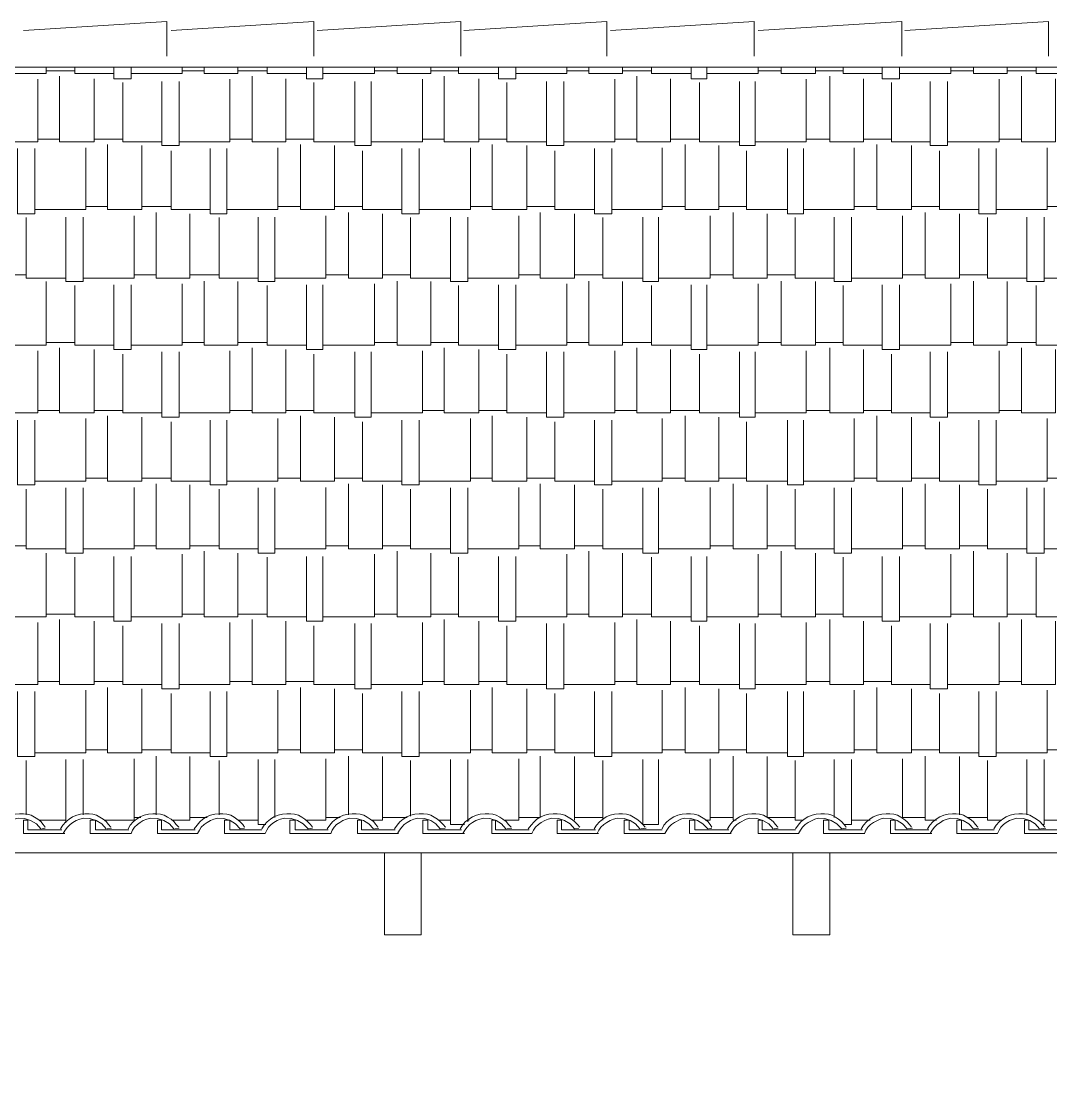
# Model space of a CAD drawing. Header units: millimetres. Extents: x 9030 to 20230, y 384 to 6944.
# Drawn here: x 11741 to 14006, y 4580 to 6944 of the extents above; entities that cross this region are included whole.
import ezdxf

# ---------------------------------------------------------------- set-up
doc = ezdxf.new("R2010")
doc.units = ezdxf.units.MM
doc.layers.add('A-ALV-___-___-EXI', color=250, linetype='Continuous', lineweight=25)
doc.layers.add('A-COB-___-___-EXI', color=250, linetype='Continuous', lineweight=25)

msp = doc.modelspace()

# ---------------------------------------------------------------- linework, layer by layer
at = {"layer": 'A-ALV-___-___-EXI', "color": 18, "lineweight": 9, "flags": 128}
msp.add_lwpolyline([(19178.4, 884.1), (19178.4, 5114.8), (19178.4, 6843.9), (9840.8, 6843.9)], dxfattribs=at)
at = {"layer": 'A-COB-___-___-EXI', "color": 18, "lineweight": 9}
for p, q in [((11795.3, 6835.4), (11858.8, 6835.4)), ((12094.8, 6835.4), (12143.5, 6835.4)), ((12217.5, 6835.4), (12282.1, 6835.4)), ((12518.1, 6835.4), (12567.8, 6835.4)), ((12641.9, 6835.4), (12703.2, 6835.4)), ((12941.3, 6835.4), (12990, 6835.4)), ((13064.1, 6835.4), (13127.6, 6835.4)), ((13362.5, 6835.4), (13413.3, 6835.4)), ((13488.4, 6835.4), (13549.8, 6835.4)), ((13786.8, 6835.4), (13836.6, 6835.4)), ((13910.7, 6835.4), (13974.1, 6835.4)), ((11777.3, 6685.1), (11824.9, 6685.1)), ((11901.1, 6685.1), (11964.6, 6685.1)), ((12199.5, 6685.1), (12249.3, 6685.1)), ((12323.3, 6685.1), (12384.7, 6685.1)), ((12623.9, 6685.1), (12671.5, 6685.1)), ((12747.7, 6685.1), (12809.1, 6685.1)), ((13047.2, 6685.1), (13095.8, 6685.1)), ((13169.9, 6685.1), (13233.4, 6685.1)), ((13468.3, 6685.1), (13520.2, 6685.1)), ((13594.2, 6685.1), (13655.6, 6685.1)), ((13892.7, 6685.1), (13942.4, 6685.1)), ((11883.1, 6537), (11930.8, 6537)), ((12005.9, 6537), (12070.4, 6537)), ((12305.4, 6537), (12355.1, 6537)), ((12430.2, 6537), (12491.6, 6537)), ((12729.7, 6537), (12777.3, 6537)), ((12853.5, 6537), (12914.9, 6537)), ((13150.9, 6537), (13201.7, 6537)), ((13275.7, 6537), (13337.1, 6537)), ((13574.1, 6537), (13623.9, 6537)), ((13700.1, 6537), (13761.4, 6537)), ((13998.5, 6537), (14048.2, 6537)), ((11689.5, 6386.7), (11751.9, 6386.7)), ((11989, 6386.7), (12037.6, 6386.7)), ((12111.7, 6386.7), (12176.3, 6386.7)), ((12411.2, 6386.7), (12460.9, 6386.7)), ((12536, 6386.7), (12597.4, 6386.7)), ((12835.5, 6386.7), (12883.1, 6386.7)), ((12958.3, 6386.7), (13020.7, 6386.7)), ((13256.7, 6386.7), (13307.5, 6386.7)), ((13382.6, 6386.7), (13444, 6386.7)), ((13680, 6386.7), (13729.7, 6386.7)), ((13805.9, 6386.7), (13867.3, 6386.7)), ((11795.3, 6237.5), (11858.8, 6237.5)), ((12094.8, 6237.5), (12143.5, 6237.5)), ((12217.5, 6237.5), (12282.1, 6237.5)), ((12518.1, 6237.5), (12567.8, 6237.5)), ((12641.9, 6237.5), (12703.2, 6237.5)), ((12941.3, 6237.5), (12990, 6237.5)), ((13064.1, 6237.5), (13127.6, 6237.5)), ((13362.5, 6237.5), (13413.3, 6237.5)), ((13488.4, 6237.5), (13549.8, 6237.5)), ((13786.8, 6237.5), (13836.6, 6237.5)), ((13910.7, 6237.5), (13974.1, 6237.5)), ((11777.3, 6088.3), (11824.9, 6088.3)), ((11901.1, 6088.3), (11964.6, 6088.3)), ((12199.5, 6088.3), (12249.3, 6088.3)), ((12323.3, 6088.3), (12384.7, 6088.3)), ((12623.9, 6088.3), (12671.5, 6088.3)), ((12747.7, 6088.3), (12809.1, 6088.3)), ((13047.2, 6088.3), (13095.8, 6088.3)), ((13169.9, 6088.3), (13233.4, 6088.3)), ((13468.3, 6088.3), (13520.2, 6088.3)), ((13594.2, 6088.3), (13655.6, 6088.3)), ((13892.7, 6088.3), (13942.4, 6088.3)), ((11883.1, 5939.1), (11930.8, 5939.1)), ((12005.9, 5939.1), (12070.4, 5939.1)), ((12305.4, 5939.1), (12355.1, 5939.1)), ((12430.2, 5939.1), (12491.6, 5939.1)), ((12729.7, 5939.1), (12777.3, 5939.1)), ((12853.5, 5939.1), (12914.9, 5939.1)), ((13150.9, 5939.1), (13201.7, 5939.1)), ((13275.7, 5939.1), (13337.1, 5939.1)), ((13574.1, 5939.1), (13623.9, 5939.1)), ((13700.1, 5939.1), (13761.4, 5939.1)), ((13998.5, 5939.1), (14048.2, 5939.1)), ((11689.5, 5789.9), (11751.9, 5789.9)), ((11989, 5789.9), (12037.6, 5789.9)), ((12111.7, 5789.9), (12176.3, 5789.9)), ((12411.2, 5789.9), (12460.9, 5789.9)), ((12536, 5789.9), (12597.4, 5789.9)), ((12835.5, 5789.9), (12883.1, 5789.9)), ((12958.3, 5789.9), (13020.7, 5789.9)), ((13256.7, 5789.9), (13307.5, 5789.9)), ((13382.6, 5789.9), (13444, 5789.9)), ((13680, 5789.9), (13729.7, 5789.9)), ((13805.9, 5789.9), (13867.3, 5789.9)), ((11795.3, 5639.6), (11858.8, 5639.6)), ((12094.8, 5639.6), (12143.5, 5639.6)), ((12217.5, 5639.6), (12282.1, 5639.6)), ((12518.1, 5639.6), (12567.8, 5639.6)), ((12641.9, 5639.6), (12703.2, 5639.6)), ((12941.3, 5639.6), (12990, 5639.6)), ((13064.1, 5639.6), (13127.6, 5639.6)), ((13362.5, 5639.6), (13413.3, 5639.6)), ((13488.4, 5639.6), (13549.8, 5639.6)), ((13786.8, 5639.6), (13836.6, 5639.6)), ((13910.7, 5639.6), (13974.1, 5639.6)), ((11777.3, 5491.5), (11824.9, 5491.5)), ((11901.1, 5491.5), (11964.6, 5491.5)), ((12199.5, 5491.5), (12249.3, 5491.5)), ((12323.3, 5491.5), (12384.7, 5491.5)), ((12623.9, 5491.5), (12671.5, 5491.5)), ((12747.7, 5491.5), (12809.1, 5491.5)), ((13047.2, 5491.5), (13095.8, 5491.5)), ((13169.9, 5491.5), (13233.4, 5491.5)), ((13468.3, 5491.5), (13520.2, 5491.5)), ((13594.2, 5491.5), (13655.6, 5491.5)), ((13892.7, 5491.5), (13942.4, 5491.5)), ((11838.7, 5180.4), (11838.7, 5320)), ((11876.8, 5198.4), (11876.8, 5320)), ((11883.1, 5341.2), (11930.8, 5341.2)), ((12005.9, 5341.2), (12070.4, 5341.2)), ((12037.6, 5198.4), (12037.6, 5327.5)), ((12299, 5192), (12299, 5320)), ((12305.4, 5341.2), (12355.1, 5341.2)), ((12430.2, 5341.2), (12491.6, 5341.2)), ((12460.9, 5198.4), (12460.9, 5327.5)), ((12723.3, 5182.5), (12723.3, 5320)), ((12729.7, 5341.2), (12777.3, 5341.2)), ((12853.5, 5341.2), (12914.9, 5341.2)), ((12958.3, 5186.7), (12958.3, 5326.4)), ((13150.9, 5341.2), (13201.7, 5341.2)), ((13275.7, 5341.2), (13337.1, 5341.2)), ((13382.6, 5192), (13382.6, 5326.4)), ((13529.7, 5192), (13529.7, 5320)), ((13574.1, 5341.2), (13623.9, 5341.2)), ((13680, 5190.9), (13680, 5321.1)), ((13700.1, 5341.2), (13761.4, 5341.2)), ((13805.9, 5198.4), (13805.9, 5326.4)), ((13954, 5198.4), (13954, 5320)), ((13998.5, 5341.2), (14048.2, 5341.2)), ((11751.9, 5198.4), (11751.9, 5317.9)), ((12176.3, 5198.4), (12176.3, 5317.9)), ((12597.4, 5195.2), (12597.4, 5317.9)), ((13020.7, 5186.7), (13020.7, 5317.9)), ((11780.5, 5186.7), (11838.7, 5186.7)), ((11989, 5192), (12003.8, 5192)), ((12111.7, 5192), (12149.8, 5192)), ((12217.5, 5186.7), (12262, 5186.7)), ((12411.2, 5192), (12442.9, 5192)), ((12536, 5192), (12590, 5192)), ((12658.8, 5186.7), (12685.3, 5186.7)), ((12723.3, 5186.7), (12726.5, 5186.7)), ((12958.3, 5192), (13020.7, 5192)), ((13256.7, 5192), (13307.5, 5192)), ((13383.7, 5192), (13444, 5192)), ((13567.8, 5186.7), (13609.1, 5186.7)), ((13680, 5192), (13729.7, 5192)), ((13824.9, 5192), (13867.3, 5192)), ((13992.1, 5186.7), (14050.3, 5186.7))]:
    msp.add_line(p, q, dxfattribs=at)
at = {"layer": 'A-COB-___-___-EXI', "color": 28, "lineweight": 15}
for p, q in [((11785.8, 5167.7), (11793.2, 5168.7)), ((11929.7, 5167.7), (11939.2, 5168.7)), ((12078.9, 5167.7), (12088.4, 5168.7)), ((12373.1, 5167.7), (12381.6, 5168.7)), ((12518.1, 5167.7), (12527.6, 5168.7)), ((12809.1, 5167.7), (12820.7, 5168.7)), ((13104.3, 5167.7), (13115.9, 5168.7)), ((13253.5, 5167.7), (13260.9, 5168.7)), ((13397.4, 5167.7), (13406.9, 5168.7)), ((13544.5, 5167.7), (13556.2, 5168.7)), ((13691.6, 5167.7), (13702.2, 5168.7)), ((13837.6, 5167.7), (13848.2, 5168.7)), ((13983.7, 5167.7), (13995.3, 5168.7))]:
    msp.add_line(p, q, dxfattribs=at)
at = {"layer": 'A-COB-___-___-EXI', "color": 18, "lineweight": 9, "flags": 128}
for points in [[(12060.9, 6868.2), (12060.9, 6944.4), (11745.6, 6924.3)], [(12384.7, 6868.2), (12384.7, 6944.4), (12070.4, 6924.3)], [(12708.5, 6868.2), (12708.5, 6944.4), (12392.1, 6924.3)], [(13029.2, 6868.2), (13029.2, 6944.4), (12714.9, 6924.3)], [(13354, 6868.2), (13354, 6944.4), (13037.6, 6924.3)], [(13678.9, 6868.2), (13678.9, 6944.4), (13362.5, 6924.3)], [(14001.7, 6868.2), (14001.7, 6944.4), (13685.3, 6924.3)], [(11719.1, 6843.9), (11719.1, 6830.1), (11795.3, 6830.1), (11795.3, 6843.9)], [(11858.8, 6843.9), (11858.8, 6830.1), (11944.5, 6830.1)], [(11944.5, 6843.9), (11944.5, 6818.5), (11982.6, 6818.5), (11982.6, 6843.9)], [(11982.6, 6830.1), (12094.8, 6830.1), (12094.8, 6843.9)], [(12143.5, 6843.9), (12143.5, 6830.1), (12217.5, 6830.1), (12217.5, 6843.9)], [(12282.1, 6843.9), (12282.1, 6830.1), (12368.9, 6830.1)], [(12368.9, 6843.9), (12368.9, 6818.5), (12404.8, 6818.5), (12404.8, 6843.9)], [(12404.8, 6830.1), (12518.1, 6830.1), (12518.1, 6843.9)], [(12567.8, 6843.9), (12567.8, 6830.1), (12641.9, 6830.1), (12641.9, 6843.9)], [(12703.2, 6843.9), (12703.2, 6830.1), (12791.1, 6830.1)], [(12791.1, 6843.9), (12791.1, 6818.5), (12829.2, 6818.5), (12829.2, 6843.9)], [(12829.2, 6830.1), (12941.3, 6830.1), (12941.3, 6843.9)], [(12990, 6843.9), (12990, 6830.1), (13064.1, 6830.1), (13064.1, 6843.9)], [(13127.6, 6843.9), (13127.6, 6830.1), (13215.4, 6830.1)], [(13215.4, 6843.9), (13215.4, 6818.5), (13249.3, 6818.5), (13249.3, 6843.9)], [(13249.3, 6830.1), (13362.5, 6830.1), (13362.5, 6843.9)], [(13413.3, 6843.9), (13413.3, 6830.1), (13488.4, 6830.1), (13488.4, 6843.9)], [(13549.8, 6843.9), (13549.8, 6830.1), (13635.5, 6830.1)], [(13635.5, 6843.9), (13635.5, 6818.5), (13673.6, 6818.5), (13673.6, 6843.9)], [(13673.6, 6830.1), (13786.8, 6830.1), (13786.8, 6843.9)], [(13836.6, 6843.9), (13836.6, 6830.1), (13910.7, 6830.1), (13910.7, 6843.9)], [(13974.1, 6843.9), (13974.1, 6830.1), (14059.9, 6830.1)], [(11664.1, 6679.8), (11777.3, 6679.8), (11777.3, 6817.4)], [(11824.9, 6823.7), (11824.9, 6679.8), (11901.1, 6679.8), (11901.1, 6818.5)], [(11964.6, 6810), (11964.6, 6679.8), (12050.3, 6679.8)], [(12050.3, 6812.1), (12050.3, 6671.4), (12088.4, 6671.4), (12088.4, 6812.1)], [(12088.4, 6679.8), (12199.5, 6679.8), (12199.5, 6817.4)], [(12249.3, 6823.7), (12249.3, 6679.8), (12323.3, 6679.8), (12323.3, 6818.5)], [(12384.7, 6810), (12384.7, 6679.8), (12474.7, 6679.8)], [(12474.7, 6812.1), (12474.7, 6671.4), (12510.7, 6671.4), (12510.7, 6812.1)], [(12510.7, 6679.8), (12623.9, 6679.8), (12623.9, 6817.4)], [(12671.5, 6823.7), (12671.5, 6679.8), (12747.7, 6679.8), (12747.7, 6818.5)], [(12809.1, 6810), (12809.1, 6679.8), (12896.9, 6679.8)], [(12896.9, 6812.1), (12896.9, 6671.4), (12935, 6671.4), (12935, 6812.1)], [(12935, 6679.8), (13047.2, 6679.8), (13047.2, 6817.4)], [(13095.8, 6823.7), (13095.8, 6679.8), (13169.9, 6679.8), (13169.9, 6818.5)], [(13233.4, 6810), (13233.4, 6679.8), (13321.2, 6679.8)], [(13321.2, 6812.1), (13321.2, 6671.4), (13356.2, 6671.4), (13356.2, 6812.1)], [(13356.2, 6679.8), (13468.3, 6679.8), (13468.3, 6817.4)], [(13520.2, 6823.7), (13520.2, 6679.8), (13594.2, 6679.8), (13594.2, 6818.5)], [(13655.6, 6810), (13655.6, 6679.8), (13741.3, 6679.8)], [(13741.3, 6812.1), (13741.3, 6671.4), (13779.4, 6671.4), (13779.4, 6812.1)], [(13779.4, 6679.8), (13892.7, 6679.8), (13892.7, 6817.4)], [(13942.4, 6823.7), (13942.4, 6679.8), (14016.5, 6679.8), (14016.5, 6818.5)], [(11930.8, 6673.5), (11930.8, 6530.6), (12005.9, 6530.6), (12005.9, 6671.4)], [(12355.1, 6673.5), (12355.1, 6530.6), (12430.2, 6530.6), (12430.2, 6671.4)], [(12777.3, 6673.5), (12777.3, 6530.6), (12853.5, 6530.6), (12853.5, 6671.4)], [(13201.7, 6673.5), (13201.7, 6530.6), (13275.7, 6530.6), (13275.7, 6671.4)], [(13623.9, 6673.5), (13623.9, 6530.6), (13700.1, 6530.6), (13700.1, 6671.4)], [(11732.9, 6665), (11732.9, 6521.1), (11771, 6521.1), (11771, 6665)], [(11771, 6530.6), (11883.1, 6530.6), (11883.1, 6666.1)], [(12070.4, 6659.7), (12070.4, 6530.6), (12156.2, 6530.6)], [(12156.2, 6665), (12156.2, 6521.1), (12193.2, 6521.1), (12193.2, 6665)], [(12193.2, 6530.6), (12305.4, 6530.6), (12305.4, 6666.1)], [(12491.6, 6659.7), (12491.6, 6530.6), (12578.4, 6530.6)], [(12578.4, 6665), (12578.4, 6521.1), (12616.5, 6521.1), (12616.5, 6665)], [(12616.5, 6530.6), (12729.7, 6530.6), (12729.7, 6666.1)], [(12914.9, 6659.7), (12914.9, 6530.6), (13002.7, 6530.6)], [(13002.7, 6665), (13002.7, 6521.1), (13040.8, 6521.1), (13040.8, 6665)], [(13040.8, 6530.6), (13150.9, 6530.6), (13150.9, 6666.1)], [(13337.1, 6659.7), (13337.1, 6530.6), (13427.1, 6530.6)], [(13427.1, 6665), (13427.1, 6521.1), (13462, 6521.1), (13462, 6665)], [(13462, 6530.6), (13574.1, 6530.6), (13574.1, 6666.1)], [(13761.4, 6659.7), (13761.4, 6530.6), (13848.2, 6530.6)], [(13848.2, 6665), (13848.2, 6521.1), (13886.3, 6521.1), (13886.3, 6665)], [(13886.3, 6530.6), (13998.5, 6530.6), (13998.5, 6666.1)], [(11751.9, 6512.6), (11751.9, 6379.3), (11838.7, 6379.3)], [(11838.7, 6513.7), (11838.7, 6371.9), (11876.8, 6371.9), (11876.8, 6513.7)], [(11876.8, 6379.3), (11989, 6379.3), (11989, 6516.9)], [(12037.6, 6524.3), (12037.6, 6379.3), (12111.7, 6379.3), (12111.7, 6521.1)], [(12176.3, 6512.6), (12176.3, 6379.3), (12262, 6379.3)], [(12262, 6513.7), (12262, 6371.9), (12299, 6371.9), (12299, 6513.7)], [(12299, 6379.3), (12411.2, 6379.3), (12411.2, 6516.9)], [(12460.9, 6524.3), (12460.9, 6379.3), (12536, 6379.3), (12536, 6521.1)], [(12597.4, 6512.6), (12597.4, 6379.3), (12685.3, 6379.3)], [(12685.3, 6513.7), (12685.3, 6371.9), (12723.3, 6371.9), (12723.3, 6513.7)], [(12723.3, 6379.3), (12835.5, 6379.3), (12835.5, 6516.9)], [(12883.1, 6524.3), (12883.1, 6379.3), (12958.3, 6379.3), (12958.3, 6521.1)], [(13020.7, 6512.6), (13020.7, 6379.3), (13108.5, 6379.3)], [(13108.5, 6513.7), (13108.5, 6371.9), (13143.5, 6371.9), (13143.5, 6513.7)], [(13143.5, 6379.3), (13256.7, 6379.3), (13256.7, 6516.9)], [(13307.5, 6524.3), (13307.5, 6379.3), (13382.6, 6379.3), (13382.6, 6521.1)], [(13444, 6512.6), (13444, 6379.3), (13529.7, 6379.3)], [(13529.7, 6513.7), (13529.7, 6371.9), (13567.8, 6371.9), (13567.8, 6513.7)], [(13567.8, 6379.3), (13680, 6379.3), (13680, 6516.9)], [(13729.7, 6524.3), (13729.7, 6379.3), (13805.9, 6379.3), (13805.9, 6521.1)], [(13867.3, 6512.6), (13867.3, 6379.3), (13954, 6379.3)], [(13954, 6513.7), (13954, 6371.9), (13992.1, 6371.9), (13992.1, 6513.7)], [(13992.1, 6379.3), (14103.2, 6379.3), (14103.2, 6516.9)], [(11719.1, 6373), (11719.1, 6232.2), (11795.3, 6232.2), (11795.3, 6371.9)], [(11858.8, 6363.4), (11858.8, 6232.2), (11944.5, 6232.2)], [(11944.5, 6364.5), (11944.5, 6222.7), (11982.6, 6222.7), (11982.6, 6364.5)], [(11982.6, 6232.2), (12094.8, 6232.2), (12094.8, 6366.6)], [(12143.5, 6373), (12143.5, 6232.2), (12217.5, 6232.2), (12217.5, 6371.9)], [(12282.1, 6363.4), (12282.1, 6232.2), (12368.9, 6232.2)], [(12368.9, 6364.5), (12368.9, 6222.7), (12404.8, 6222.7), (12404.8, 6364.5)], [(12404.8, 6232.2), (12518.1, 6232.2), (12518.1, 6366.6)], [(12567.8, 6373), (12567.8, 6232.2), (12641.9, 6232.2), (12641.9, 6371.9)], [(12703.2, 6363.4), (12703.2, 6232.2), (12791.1, 6232.2)], [(12791.1, 6364.5), (12791.1, 6222.7), (12829.2, 6222.7), (12829.2, 6364.5)], [(12829.2, 6232.2), (12941.3, 6232.2), (12941.3, 6366.6)], [(12990, 6373), (12990, 6232.2), (13064.1, 6232.2), (13064.1, 6371.9)], [(13127.6, 6363.4), (13127.6, 6232.2), (13215.4, 6232.2)], [(13215.4, 6364.5), (13215.4, 6222.7), (13249.3, 6222.7), (13249.3, 6364.5)], [(13249.3, 6232.2), (13362.5, 6232.2), (13362.5, 6366.6)], [(13413.3, 6373), (13413.3, 6232.2), (13488.4, 6232.2), (13488.4, 6371.9)], [(13549.8, 6363.4), (13549.8, 6232.2), (13635.5, 6232.2)], [(13635.5, 6364.5), (13635.5, 6222.7), (13673.6, 6222.7), (13673.6, 6364.5)], [(13673.6, 6232.2), (13786.8, 6232.2), (13786.8, 6366.6)], [(13836.6, 6373), (13836.6, 6232.2), (13910.7, 6232.2), (13910.7, 6371.9)], [(13974.1, 6363.4), (13974.1, 6232.2), (14059.9, 6232.2)], [(11664.1, 6083), (11777.3, 6083), (11777.3, 6219.5)], [(11824.9, 6225.9), (11824.9, 6083), (11901.1, 6083), (11901.1, 6222.7)], [(12050.3, 6217.4), (12050.3, 6073.5), (12088.4, 6073.5), (12088.4, 6217.4)], [(12088.4, 6083), (12199.5, 6083), (12199.5, 6219.5)], [(12249.3, 6225.9), (12249.3, 6083), (12323.3, 6083), (12323.3, 6222.7)], [(12474.7, 6217.4), (12474.7, 6073.5), (12510.7, 6073.5), (12510.7, 6217.4)], [(12510.7, 6083), (12623.9, 6083), (12623.9, 6219.5)], [(12671.5, 6225.9), (12671.5, 6083), (12747.7, 6083), (12747.7, 6222.7)], [(12896.9, 6217.4), (12896.9, 6073.5), (12935, 6073.5), (12935, 6217.4)], [(12935, 6083), (13047.2, 6083), (13047.2, 6219.5)], [(13095.8, 6225.9), (13095.8, 6083), (13169.9, 6083), (13169.9, 6222.7)], [(13321.2, 6217.4), (13321.2, 6073.5), (13356.2, 6073.5), (13356.2, 6217.4)], [(13356.2, 6083), (13468.3, 6083), (13468.3, 6219.5)], [(13520.2, 6225.9), (13520.2, 6083), (13594.2, 6083), (13594.2, 6222.7)], [(13741.3, 6217.4), (13741.3, 6073.5), (13779.4, 6073.5), (13779.4, 6217.4)], [(13779.4, 6083), (13892.7, 6083), (13892.7, 6219.5)], [(13942.4, 6225.9), (13942.4, 6083), (14016.5, 6083), (14016.5, 6222.7)], [(11964.6, 6212.1), (11964.6, 6083), (12050.3, 6083)], [(12384.7, 6212.1), (12384.7, 6083), (12474.7, 6083)], [(12809.1, 6212.1), (12809.1, 6083), (12896.9, 6083)], [(13233.4, 6212.1), (13233.4, 6083), (13321.2, 6083)], [(13655.6, 6212.1), (13655.6, 6083), (13741.3, 6083)], [(11930.8, 6076.7), (11930.8, 5932.7), (12005.9, 5932.7), (12005.9, 6073.5)], [(12355.1, 6076.7), (12355.1, 5932.7), (12430.2, 5932.7), (12430.2, 6073.5)], [(12777.3, 6076.7), (12777.3, 5932.7), (12853.5, 5932.7), (12853.5, 6073.5)], [(13201.7, 6076.7), (13201.7, 5932.7), (13275.7, 5932.7), (13275.7, 6073.5)], [(13623.9, 6076.7), (13623.9, 5932.7), (13700.1, 5932.7), (13700.1, 6073.5)], [(11732.9, 6067.1), (11732.9, 5924.3), (11771, 5924.3), (11771, 6067.1)], [(11771, 5932.7), (11883.1, 5932.7), (11883.1, 6070.3)], [(12070.4, 6062.9), (12070.4, 5932.7), (12156.2, 5932.7)], [(12156.2, 6067.1), (12156.2, 5924.3), (12193.2, 5924.3), (12193.2, 6067.1)], [(12193.2, 5932.7), (12305.4, 5932.7), (12305.4, 6070.3)], [(12491.6, 6062.9), (12491.6, 5932.7), (12578.4, 5932.7)], [(12578.4, 6067.1), (12578.4, 5924.3), (12616.5, 5924.3), (12616.5, 6067.1)], [(12616.5, 5932.7), (12729.7, 5932.7), (12729.7, 6070.3)], [(12914.9, 6062.9), (12914.9, 5932.7), (13002.7, 5932.7)], [(13002.7, 6067.1), (13002.7, 5924.3), (13040.8, 5924.3), (13040.8, 6067.1)], [(13040.8, 5932.7), (13150.9, 5932.7), (13150.9, 6070.3)], [(13337.1, 6062.9), (13337.1, 5932.7), (13427.1, 5932.7)], [(13427.1, 6067.1), (13427.1, 5924.3), (13462, 5924.3), (13462, 6067.1)], [(13462, 5932.7), (13574.1, 5932.7), (13574.1, 6070.3)], [(13761.4, 6062.9), (13761.4, 5932.7), (13848.2, 5932.7)], [(13848.2, 6067.1), (13848.2, 5924.3), (13886.3, 5924.3), (13886.3, 6067.1)], [(13886.3, 5932.7), (13998.5, 5932.7), (13998.5, 6070.3)], [(11751.9, 5914.8), (11751.9, 5783.5), (11838.7, 5783.5)], [(11838.7, 5917.9), (11838.7, 5774), (11876.8, 5774), (11876.8, 5917.9)], [(11876.8, 5783.5), (11989, 5783.5), (11989, 5919)], [(12037.6, 5926.4), (12037.6, 5783.5), (12111.7, 5783.5), (12111.7, 5924.3)], [(12176.3, 5914.8), (12176.3, 5783.5), (12262, 5783.5)], [(12262, 5917.9), (12262, 5774), (12299, 5774), (12299, 5917.9)], [(12299, 5783.5), (12411.2, 5783.5), (12411.2, 5919)], [(12460.9, 5926.4), (12460.9, 5783.5), (12536, 5783.5), (12536, 5924.3)], [(12597.4, 5914.8), (12597.4, 5783.5), (12685.3, 5783.5)], [(12685.3, 5917.9), (12685.3, 5774), (12723.3, 5774), (12723.3, 5917.9)], [(12723.3, 5783.5), (12835.5, 5783.5), (12835.5, 5919)], [(12883.1, 5926.4), (12883.1, 5783.5), (12958.3, 5783.5), (12958.3, 5924.3)], [(13020.7, 5914.8), (13020.7, 5783.5), (13108.5, 5783.5)], [(13108.5, 5917.9), (13108.5, 5774), (13143.5, 5774), (13143.5, 5917.9)], [(13143.5, 5783.5), (13256.7, 5783.5), (13256.7, 5919)], [(13307.5, 5926.4), (13307.5, 5783.5), (13382.6, 5783.5), (13382.6, 5924.3)], [(13444, 5914.8), (13444, 5783.5), (13529.7, 5783.5)], [(13529.7, 5917.9), (13529.7, 5774), (13567.8, 5774), (13567.8, 5917.9)], [(13567.8, 5783.5), (13680, 5783.5), (13680, 5919)], [(13729.7, 5926.4), (13729.7, 5783.5), (13805.9, 5783.5), (13805.9, 5924.3)], [(13867.3, 5914.8), (13867.3, 5783.5), (13954, 5783.5)], [(13954, 5917.9), (13954, 5774), (13992.1, 5774), (13992.1, 5917.9)], [(13992.1, 5783.5), (14103.2, 5783.5), (14103.2, 5919)], [(11719.1, 5778.2), (11719.1, 5634.3), (11795.3, 5634.3), (11795.3, 5774)], [(11982.6, 5634.3), (12094.8, 5634.3), (12094.8, 5771.9)], [(12143.5, 5778.2), (12143.5, 5634.3), (12217.5, 5634.3), (12217.5, 5774)], [(12404.8, 5634.3), (12518.1, 5634.3), (12518.1, 5771.9)], [(12567.8, 5778.2), (12567.8, 5634.3), (12641.9, 5634.3), (12641.9, 5774)], [(12829.2, 5634.3), (12941.3, 5634.3), (12941.3, 5771.9)], [(12990, 5778.2), (12990, 5634.3), (13064.1, 5634.3), (13064.1, 5774)], [(13249.3, 5634.3), (13362.5, 5634.3), (13362.5, 5771.9)], [(13413.3, 5778.2), (13413.3, 5634.3), (13488.4, 5634.3), (13488.4, 5774)], [(13673.6, 5634.3), (13786.8, 5634.3), (13786.8, 5771.9)], [(13836.6, 5778.2), (13836.6, 5634.3), (13910.7, 5634.3), (13910.7, 5774)], [(11858.8, 5765.5), (11858.8, 5634.3), (11944.5, 5634.3)], [(11944.5, 5766.6), (11944.5, 5624.8), (11982.6, 5624.8), (11982.6, 5766.6)], [(12282.1, 5765.5), (12282.1, 5634.3), (12368.9, 5634.3)], [(12368.9, 5766.6), (12368.9, 5624.8), (12404.8, 5624.8), (12404.8, 5766.6)], [(12703.2, 5765.5), (12703.2, 5634.3), (12791.1, 5634.3)], [(12791.1, 5766.6), (12791.1, 5624.8), (12829.2, 5624.8), (12829.2, 5766.6)], [(13127.6, 5765.5), (13127.6, 5634.3), (13215.4, 5634.3)], [(13215.4, 5766.6), (13215.4, 5624.8), (13249.3, 5624.8), (13249.3, 5766.6)], [(13549.8, 5765.5), (13549.8, 5634.3), (13635.5, 5634.3)], [(13635.5, 5766.6), (13635.5, 5624.8), (13673.6, 5624.8), (13673.6, 5766.6)], [(13974.1, 5765.5), (13974.1, 5634.3), (14059.9, 5634.3)], [(11824.9, 5628), (11824.9, 5485.1), (11901.1, 5485.1), (11901.1, 5624.8)], [(12249.3, 5628), (12249.3, 5485.1), (12323.3, 5485.1), (12323.3, 5624.8)], [(12671.5, 5628), (12671.5, 5485.1), (12747.7, 5485.1), (12747.7, 5624.8)], [(13095.8, 5628), (13095.8, 5485.1), (13169.9, 5485.1), (13169.9, 5624.8)], [(13520.2, 5628), (13520.2, 5485.1), (13594.2, 5485.1), (13594.2, 5624.8)], [(13942.4, 5628), (13942.4, 5485.1), (14016.5, 5485.1), (14016.5, 5624.8)], [(11664.1, 5485.1), (11777.3, 5485.1), (11777.3, 5621.6)], [(11964.6, 5614.2), (11964.6, 5485.1), (12050.3, 5485.1)], [(12050.3, 5619.5), (12050.3, 5475.6), (12088.4, 5475.6), (12088.4, 5619.5)], [(12088.4, 5485.1), (12199.5, 5485.1), (12199.5, 5621.6)], [(12384.7, 5614.2), (12384.7, 5485.1), (12474.7, 5485.1)], [(12474.7, 5619.5), (12474.7, 5475.6), (12510.7, 5475.6), (12510.7, 5619.5)], [(12510.7, 5485.1), (12623.9, 5485.1), (12623.9, 5621.6)], [(12809.1, 5614.2), (12809.1, 5485.1), (12896.9, 5485.1)], [(12896.9, 5619.5), (12896.9, 5475.6), (12935, 5475.6), (12935, 5619.5)], [(12935, 5485.1), (13047.2, 5485.1), (13047.2, 5621.6)], [(13233.4, 5614.2), (13233.4, 5485.1), (13321.2, 5485.1)], [(13321.2, 5619.5), (13321.2, 5475.6), (13356.2, 5475.6), (13356.2, 5619.5)], [(13356.2, 5485.1), (13468.3, 5485.1), (13468.3, 5621.6)], [(13655.6, 5614.2), (13655.6, 5485.1), (13741.3, 5485.1)], [(13741.3, 5619.5), (13741.3, 5475.6), (13779.4, 5475.6), (13779.4, 5619.5)], [(13779.4, 5485.1), (13892.7, 5485.1), (13892.7, 5621.6)], [(11732.9, 5469.3), (11732.9, 5326.4), (11771, 5326.4), (11771, 5469.3)], [(11771, 5334.9), (11883.1, 5334.9), (11883.1, 5472.4)], [(11930.8, 5478.8), (11930.8, 5334.9), (12005.9, 5334.9), (12005.9, 5475.6)], [(12070.4, 5465), (12070.4, 5334.9), (12156.2, 5334.9)], [(12156.2, 5469.3), (12156.2, 5326.4), (12193.2, 5326.4), (12193.2, 5469.3)], [(12193.2, 5334.9), (12305.4, 5334.9), (12305.4, 5472.4)], [(12355.1, 5478.8), (12355.1, 5334.9), (12430.2, 5334.9), (12430.2, 5475.6)], [(12491.6, 5465), (12491.6, 5334.9), (12578.4, 5334.9)], [(12578.4, 5469.3), (12578.4, 5326.4), (12616.5, 5326.4), (12616.5, 5469.3)], [(12616.5, 5334.9), (12729.7, 5334.9), (12729.7, 5472.4)], [(12777.3, 5478.8), (12777.3, 5334.9), (12853.5, 5334.9), (12853.5, 5475.6)], [(12914.9, 5465), (12914.9, 5334.9), (13002.7, 5334.9)], [(13002.7, 5469.3), (13002.7, 5326.4), (13040.8, 5326.4), (13040.8, 5469.3)], [(13040.8, 5334.9), (13150.9, 5334.9), (13150.9, 5472.4)], [(13201.7, 5478.8), (13201.7, 5334.9), (13275.7, 5334.9), (13275.7, 5475.6)], [(13337.1, 5465), (13337.1, 5334.9), (13427.1, 5334.9)], [(13427.1, 5469.3), (13427.1, 5326.4), (13462, 5326.4), (13462, 5469.3)], [(13462, 5334.9), (13574.1, 5334.9), (13574.1, 5472.4)], [(13623.9, 5478.8), (13623.9, 5334.9), (13700.1, 5334.9), (13700.1, 5475.6)], [(13761.4, 5465), (13761.4, 5334.9), (13848.2, 5334.9)], [(13848.2, 5469.3), (13848.2, 5326.4), (13886.3, 5326.4), (13886.3, 5469.3)], [(13886.3, 5334.9), (13998.5, 5334.9), (13998.5, 5472.4)], [(11924.4, 5186.7), (11989, 5186.7), (11989, 5321.1)], [(12073.6, 5186.7), (12111.7, 5186.7), (12111.7, 5326.4)], [(12262, 5320), (12262, 5177.2), (12278.9, 5177.2)], [(12366.7, 5186.7), (12411.2, 5186.7), (12411.2, 5321.1)], [(12512.8, 5186.7), (12536, 5186.7), (12536, 5326.4)], [(12685.3, 5320), (12685.3, 5177.2), (12715.9, 5177.2)], [(12805.9, 5186.7), (12835.5, 5186.7), (12835.5, 5321.1)], [(12835.5, 5192), (12883.1, 5192), (12883.1, 5327.5)], [(13108.5, 5320), (13108.5, 5177.2), (13143.5, 5177.2), (13143.5, 5320)], [(13246.1, 5186.7), (13256.7, 5186.7), (13256.7, 5321.1)], [(13307.5, 5327.5), (13307.5, 5186.7), (13313.8, 5186.7)], [(13550.9, 5177.2), (13567.8, 5177.2), (13567.8, 5320)], [(13729.7, 5327.5), (13729.7, 5186.7), (13755.1, 5186.7)], [(13989, 5177.2), (13992.1, 5177.2), (13992.1, 5320)], [(13444, 5317.9), (13444, 5186.7), (13462, 5186.7)], [(13867.3, 5317.9), (13867.3, 5186.7), (13899, 5186.7)], [(9920.2, 5114.8), (9840.8, 5114.8), (9840.8, 4933.8), (9920.2, 4933.8), (9920.2, 5114.8), (15981.6, 5114.8)]]:
    msp.add_lwpolyline(points, dxfattribs=at)
at = {"layer": 'A-COB-___-___-EXI', "color": 28, "lineweight": 15, "flags": 128}
for points in [[(11684.2, 5165.5), (11611.2, 5165.5), (11611.2, 5186.7), (11601.7, 5186.7), (11601.7, 5157.1), (11611.2, 5157.1), (11689.5, 5157.1), (11693.7, 5164.5), (11698, 5170.8), (11704.3, 5177.2), (11710.7, 5181.4), (11718.1, 5185.7), (11725.5, 5188.8), (11733.9, 5190.9), (11747.7, 5189.9), (11761.4, 5185.7), (11774.1, 5178.2), (11783.7, 5167.7)], [(11793.2, 5170.8), (11789, 5177.2), (11783.7, 5183.5), (11777.3, 5188.8), (11769.9, 5193.1), (11762.5, 5197.3), (11754, 5199.4), (11745.6, 5200.5), (11737.1, 5200.5), (11727.6, 5199.4), (11718.1, 5197.3), (11709.6, 5194.1), (11702.2, 5188.8), (11694.8, 5182.5), (11688.4, 5175.1), (11683.1, 5167.7)], [(11830.2, 5165.5), (11755.1, 5165.5), (11755.1, 5186.7), (11745.6, 5186.7), (11745.6, 5157.1), (11755.1, 5157.1), (11836.6, 5157.1)], [(11938.2, 5170.8), (11932.9, 5177.2), (11927.6, 5183.5), (11921.2, 5188.8), (11913.8, 5193.1), (11906.4, 5197.3), (11898, 5199.4), (11890.5, 5200.5), (11881, 5200.5), (11871.5, 5199.4), (11863, 5197.3), (11853.5, 5194.1), (11846.1, 5188.8), (11838.7, 5182.5), (11832.3, 5175.1), (11827.1, 5167.7)], [(11927.6, 5167.7), (11918.1, 5178.2), (11905.4, 5185.7), (11891.6, 5189.9), (11877.8, 5190.9), (11869.4, 5188.8), (11862, 5185.7), (11854.6, 5181.4), (11848.2, 5177.2), (11842.9, 5170.8), (11837.6, 5164.5), (11833.4, 5157.1)], [(11977.3, 5165.5), (11904.3, 5165.5), (11904.3, 5186.7), (11892.7, 5186.7), (11892.7, 5157.1), (11904.3, 5157.1), (11983.7, 5157.1)], [(12087.4, 5170.8), (12082.1, 5177.2), (12076.8, 5183.5), (12070.4, 5188.8), (12063, 5193.1), (12055.6, 5197.3), (12047.2, 5199.4), (12038.7, 5200.5), (12030.2, 5200.5), (12020.7, 5199.4), (12011.2, 5197.3), (12002.7, 5194.1), (11994.2, 5188.8), (11986.8, 5182.5), (11980.5, 5175.1), (11976.3, 5167.7)], [(12076.8, 5167.7), (12067.3, 5178.2), (12054.6, 5185.7), (12040.8, 5189.9), (12026, 5190.9), (12017.5, 5188.8), (12009.1, 5185.7), (12002.7, 5181.4), (11996.4, 5177.2), (11990, 5170.8), (11985.8, 5164.5), (11982.6, 5157.1)], [(12123.3, 5165.5), (12049.3, 5165.5), (12049.3, 5186.7), (12040.8, 5186.7), (12040.8, 5157.1), (12049.3, 5157.1), (12128.6, 5157.1), (12132.9, 5164.5), (12137.1, 5170.8), (12143.5, 5177.2), (12149.8, 5181.4), (12157.2, 5185.7), (12164.6, 5188.8), (12173.1, 5190.9), (12186.8, 5189.9), (12200.6, 5185.7), (12212.2, 5178.2), (12222.8, 5167.7), (12232.3, 5168.7)], [(12232.3, 5170.8), (12228.1, 5177.2), (12221.8, 5183.5), (12215.4, 5188.8), (12209.1, 5193.1), (12201.7, 5197.3), (12193.2, 5199.4), (12184.7, 5200.5), (12176.3, 5200.5), (12166.7, 5199.4), (12157.2, 5197.3), (12148.7, 5194.1), (12140.3, 5188.8), (12133.9, 5182.5), (12127.6, 5175.1), (12121.2, 5167.7)], [(12270.4, 5165.5), (12199.5, 5165.5), (12199.5, 5186.7), (12187.9, 5186.7), (12187.9, 5157.1), (12199.5, 5157.1), (12277.8, 5157.1), (12281, 5164.5), (12285.3, 5170.8), (12290.5, 5177.2), (12296.9, 5181.4), (12304.3, 5185.7), (12311.7, 5188.8), (12320.2, 5190.9), (12335, 5189.9), (12348.7, 5185.7), (12361.4, 5178.2), (12372, 5167.7)], [(12381.6, 5170.8), (12377.3, 5177.2), (12371, 5183.5), (12364.6, 5188.8), (12358.3, 5193.1), (12350.9, 5197.3), (12342.4, 5199.4), (12333.9, 5200.5), (12325.5, 5200.5), (12315.9, 5199.4), (12306.4, 5197.3), (12296.9, 5194.1), (12289.5, 5188.8), (12282.1, 5182.5), (12275.7, 5175.1), (12270.4, 5167.7)], [(12416.5, 5165.5), (12343.5, 5165.5), (12343.5, 5186.7), (12331.8, 5186.7), (12331.8, 5157.1), (12343.5, 5157.1), (12422.8, 5157.1)], [(12525.5, 5170.8), (12521.2, 5177.2), (12515.9, 5183.5), (12508.5, 5188.8), (12502.2, 5193.1), (12494.8, 5197.3), (12486.3, 5199.4), (12477.8, 5200.5), (12469.4, 5200.5), (12459.9, 5199.4), (12450.3, 5197.3), (12441.9, 5194.1), (12433.4, 5188.8), (12426, 5182.5), (12419.6, 5175.1), (12414.4, 5167.7)], [(12515.9, 5167.7), (12505.4, 5178.2), (12493.7, 5185.7), (12478.9, 5189.9), (12464.1, 5190.9), (12456.7, 5188.8), (12448.2, 5185.7), (12441.9, 5181.4), (12434.5, 5177.2), (12429.2, 5170.8), (12424.9, 5164.5), (12421.8, 5157.1)], [(12563.6, 5165.5), (12489.5, 5165.5), (12489.5, 5186.7), (12481, 5186.7), (12481, 5157.1), (12489.5, 5157.1), (12571, 5157.1)], [(12674.7, 5170.8), (12669.4, 5177.2), (12663, 5183.5), (12656.7, 5188.8), (12649.3, 5193.1), (12641.9, 5197.3), (12634.5, 5199.4), (12626, 5200.5), (12616.5, 5200.5), (12606.9, 5199.4), (12598.5, 5197.3), (12589, 5194.1), (12581.6, 5188.8), (12574.1, 5182.5), (12567.8, 5175.1), (12562.5, 5167.7)], [(12673.6, 5168.7), (12663, 5167.7), (12653.5, 5178.2), (12641.9, 5185.7), (12628.1, 5189.9), (12613.3, 5190.9), (12604.8, 5188.8), (12597.4, 5185.7), (12590, 5181.4), (12583.7, 5177.2), (12578.4, 5170.8), (12573.1, 5164.5), (12568.9, 5157.1)], [(12709.6, 5165.5), (12635.5, 5165.5), (12635.5, 5186.7), (12624.9, 5186.7), (12624.9, 5157.1), (12635.5, 5157.1), (12715.9, 5157.1)], [(12818.6, 5170.8), (12813.3, 5177.2), (12808, 5183.5), (12800.6, 5188.8), (12794.2, 5193.1), (12785.8, 5197.3), (12778.4, 5199.4), (12769.9, 5200.5), (12761.4, 5200.5), (12750.9, 5199.4), (12742.4, 5197.3), (12733.9, 5194.1), (12725.5, 5188.8), (12718.1, 5182.5), (12711.7, 5175.1), (12706.4, 5167.7)], [(12806.9, 5167.7), (12797.4, 5178.2), (12785.8, 5185.7), (12772, 5189.9), (12758.3, 5190.9), (12749.8, 5188.8), (12741.3, 5185.7), (12733.9, 5181.4), (12727.6, 5177.2), (12722.3, 5170.8), (12717, 5164.5), (12712.8, 5157.1)], [(12858.8, 5165.5), (12784.7, 5165.5), (12784.7, 5186.7), (12776.3, 5186.7), (12776.3, 5157.1), (12784.7, 5157.1), (12865.1, 5157.1)], [(12969.9, 5170.8), (12964.6, 5177.2), (12958.3, 5183.5), (12951.9, 5188.8), (12944.5, 5193.1), (12937.1, 5197.3), (12928.6, 5199.4), (12920.2, 5200.5), (12911.7, 5200.5), (12902.2, 5199.4), (12892.7, 5197.3), (12884.2, 5194.1), (12875.7, 5188.8), (12869.4, 5182.5), (12863, 5175.1), (12856.7, 5167.7)], [(12967.8, 5168.7), (12958.3, 5167.7), (12948.7, 5178.2), (12936, 5185.7), (12923.3, 5189.9), (12908.5, 5190.9), (12900.1, 5188.8), (12892.7, 5185.7), (12885.3, 5181.4), (12878.9, 5177.2), (12872.6, 5170.8), (12868.3, 5164.5), (12864.1, 5157.1)], [(13004.8, 5165.5), (12929.7, 5165.5), (12929.7, 5186.7), (12920.2, 5186.7), (12920.2, 5157.1), (12929.7, 5157.1), (13011.2, 5157.1)], [(13113.8, 5170.8), (13108.5, 5177.2), (13102.2, 5183.5), (13095.8, 5188.8), (13088.4, 5193.1), (13081, 5197.3), (13072.6, 5199.4), (13064.1, 5200.5), (13055.6, 5200.5), (13046.1, 5199.4), (13036.6, 5197.3), (13028.1, 5194.1), (13020.7, 5188.8), (13013.3, 5182.5), (13006.9, 5175.1), (13001.7, 5167.7)], [(13102.2, 5167.7), (13092.7, 5178.2), (13081, 5185.7), (13067.3, 5189.9), (13052.5, 5190.9), (13044, 5188.8), (13036.6, 5185.7), (13029.2, 5181.4), (13022.8, 5177.2), (13016.5, 5170.8), (13012.2, 5164.5), (13008, 5157.1)], [(13150.9, 5165.5), (13078.9, 5165.5), (13078.9, 5186.7), (13067.3, 5186.7), (13067.3, 5157.1), (13078.9, 5157.1), (13157.2, 5157.1), (13161.4, 5164.5), (13165.7, 5170.8), (13172, 5177.2), (13178.4, 5181.4), (13192.1, 5188.8), (13199.5, 5190.9), (13214.4, 5189.9), (13229.2, 5185.7), (13240.8, 5178.2), (13251.4, 5167.7)], [(13260.9, 5170.8), (13256.7, 5177.2), (13251.4, 5183.5), (13245, 5188.8), (13237.6, 5193.1), (13230.2, 5197.3), (13221.8, 5199.4), (13213.3, 5200.5), (13204.8, 5200.5), (13195.3, 5199.4), (13185.8, 5197.3), (13177.3, 5194.1), (13168.9, 5188.8), (13161.4, 5182.5), (13155.1, 5175.1), (13150.9, 5167.7)], [(13298, 5165.5), (13222.8, 5165.5), (13222.8, 5186.7), (13211.2, 5186.7), (13211.2, 5157.1), (13222.8, 5157.1), (13303.2, 5157.1)], [(13405.9, 5170.8), (13400.6, 5177.2), (13395.3, 5183.5), (13389, 5188.8), (13381.6, 5193.1), (13374.1, 5197.3), (13365.7, 5199.4), (13357.2, 5200.5), (13348.7, 5200.5), (13339.2, 5199.4), (13329.7, 5197.3), (13321.2, 5194.1), (13313.8, 5188.8), (13306.4, 5182.5), (13300.1, 5175.1), (13294.8, 5167.7)], [(13395.3, 5167.7), (13385.8, 5178.2), (13373.1, 5185.7), (13359.3, 5189.9), (13344.5, 5190.9), (13336, 5188.8), (13322.3, 5181.4), (13315.9, 5177.2), (13309.6, 5170.8), (13305.4, 5164.5), (13301.1, 5157.1)], [(13445, 5165.5), (13371, 5165.5), (13371, 5186.7), (13362.5, 5186.7), (13362.5, 5157.1), (13371, 5157.1), (13451.4, 5157.1), (13455.6, 5164.5), (13459.9, 5170.8), (13466.2, 5177.2), (13472.6, 5181.4), (13487.4, 5188.8), (13494.8, 5190.9), (13509.6, 5189.9), (13523.3, 5185.7), (13536, 5178.2), (13546.6, 5167.7)], [(13556.2, 5170.8), (13551.9, 5177.2), (13545.6, 5183.5), (13539.2, 5188.8), (13532.9, 5193.1), (13524.4, 5197.3), (13517, 5199.4), (13508.5, 5200.5), (13500.1, 5200.5), (13490.5, 5199.4), (13481, 5197.3), (13471.5, 5194.1), (13464.1, 5188.8), (13456.7, 5182.5), (13450.3, 5175.1), (13445, 5167.7)], [(13592.1, 5165.5), (13518.1, 5165.5), (13518.1, 5186.7), (13506.4, 5186.7), (13506.4, 5157.1), (13518.1, 5157.1), (13597.4, 5157.1)], [(13700.1, 5170.8), (13695.8, 5177.2), (13689.5, 5183.5), (13683.1, 5188.8), (13676.8, 5193.1), (13669.4, 5197.3), (13660.9, 5199.4), (13652.5, 5200.5), (13644, 5200.5), (13634.5, 5199.4), (13624.9, 5197.3), (13615.4, 5194.1), (13608, 5188.8), (13600.6, 5182.5), (13594.2, 5175.1), (13589, 5167.7)], [(13690.5, 5167.7), (13680, 5178.2), (13668.3, 5185.7), (13653.5, 5189.9), (13638.7, 5190.9), (13631.3, 5188.8), (13616.5, 5181.4), (13610.1, 5177.2), (13603.8, 5170.8), (13599.5, 5164.5), (13596.4, 5157.1)], [(13738.2, 5165.5), (13664.1, 5165.5), (13664.1, 5186.7), (13653.5, 5186.7), (13653.5, 5157.1), (13664.1, 5157.1), (13744.5, 5157.1)], [(13846.1, 5170.8), (13840.8, 5177.2), (13835.5, 5183.5), (13829.2, 5188.8), (13821.8, 5193.1), (13814.4, 5197.3), (13806.9, 5199.4), (13798.5, 5200.5), (13790, 5200.5), (13780.5, 5199.4), (13771, 5197.3), (13762.5, 5194.1), (13754, 5188.8), (13746.6, 5182.5), (13740.3, 5175.1), (13735, 5167.7)], [(13836.6, 5167.7), (13826, 5178.2), (13813.3, 5185.7), (13800.6, 5189.9), (13786.8, 5190.9), (13778.4, 5188.8), (13769.9, 5185.7), (13763.6, 5181.4), (13756.2, 5177.2), (13750.9, 5170.8), (13745.6, 5164.5), (13741.3, 5157.1)], [(13882.1, 5165.5), (13810.1, 5165.5), (13810.1, 5186.7), (13799.5, 5186.7), (13799.5, 5157.1), (13810.1, 5157.1), (13889.5, 5157.1), (13892.7, 5164.5), (13896.9, 5170.8), (13902.2, 5177.2), (13908.5, 5181.4), (13915.9, 5185.7), (13924.4, 5188.8), (13931.8, 5190.9), (13946.6, 5189.9), (13960.4, 5185.7), (13972, 5178.2), (13981.6, 5167.7)], [(13993.2, 5170.8), (13987.9, 5177.2), (13982.6, 5183.5), (13975.2, 5188.8), (13967.8, 5193.1), (13960.4, 5197.3), (13953, 5199.4), (13944.5, 5200.5), (13936, 5200.5), (13926.5, 5199.4), (13917, 5197.3), (13908.5, 5194.1), (13900.1, 5188.8), (13892.7, 5182.5), (13886.3, 5175.1), (13881, 5167.7)], [(14033.4, 5165.5), (13958.3, 5165.5), (13958.3, 5186.7), (13948.7, 5186.7), (13948.7, 5157.1), (13958.3, 5157.1), (14039.8, 5157.1)]]:
    msp.add_lwpolyline(points, dxfattribs=at)
at = {"layer": 'A-COB-___-___-EXI', "color": 18, "lineweight": 9, "flags": 128}
for points in [[(12620.7, 5114.8), (12540.3, 5114.8), (12540.3, 4933.8), (12620.7, 4933.8)], [(13520.2, 5114.8), (13438.7, 5114.8), (13438.7, 4933.8), (13520.2, 4933.8), (13520.2, 5114.8), (13520.2, 4933.8), (13438.7, 4933.8), (13438.7, 5114.8)]]:
    msp.add_lwpolyline(points, close=True, dxfattribs=at)

doc.saveas('drawing.dxf')
